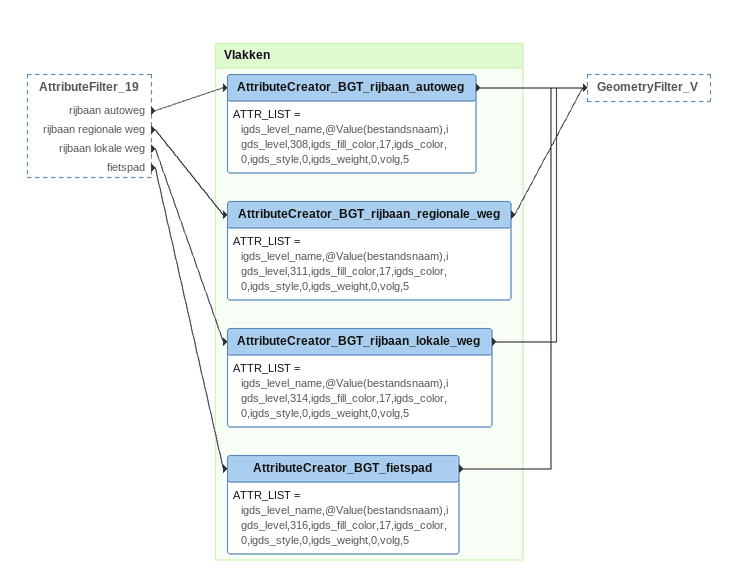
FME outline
AttributeFilter_19 [outside]
    rijbaan autoweg -> AttributeCreator_BGT_rijbaan_autoweg
    rijbaan regionale weg -> AttributeCreator_BGT_rijbaan_regionale_weg
    rijbaan lokale weg -> AttributeCreator_BGT_rijbaan_lokale_weg
    fietspad -> AttributeCreator_BGT_fietspad

Bookmark: Vlakken
AttributeCreator_BGT_rijbaan_autoweg
    ATTR_LIST = igds_level_name,@Value(bestandsnaam),igds_level,308,igds_fill_color,17,igds_color,0,igds_style,0,igds_weight,0,volg,5
    -> GeometryFilter_V
AttributeCreator_BGT_rijbaan_regionale_weg
    ATTR_LIST = igds_level_name,@Value(bestandsnaam),igds_level,311,igds_fill_color,17,igds_color,0,igds_style,0,igds_weight,0,volg,5
    -> GeometryFilter_V
AttributeCreator_BGT_rijbaan_lokale_weg
    ATTR_LIST = igds_level_name,@Value(bestandsnaam),igds_level,314,igds_fill_color,17,igds_color,0,igds_style,0,igds_weight,0,volg,5
    -> GeometryFilter_V
AttributeCreator_BGT_fietspad
    ATTR_LIST = igds_level_name,@Value(bestandsnaam),igds_level,316,igds_fill_color,17,igds_color,0,igds_style,0,igds_weight,0,volg,5
    -> GeometryFilter_V
